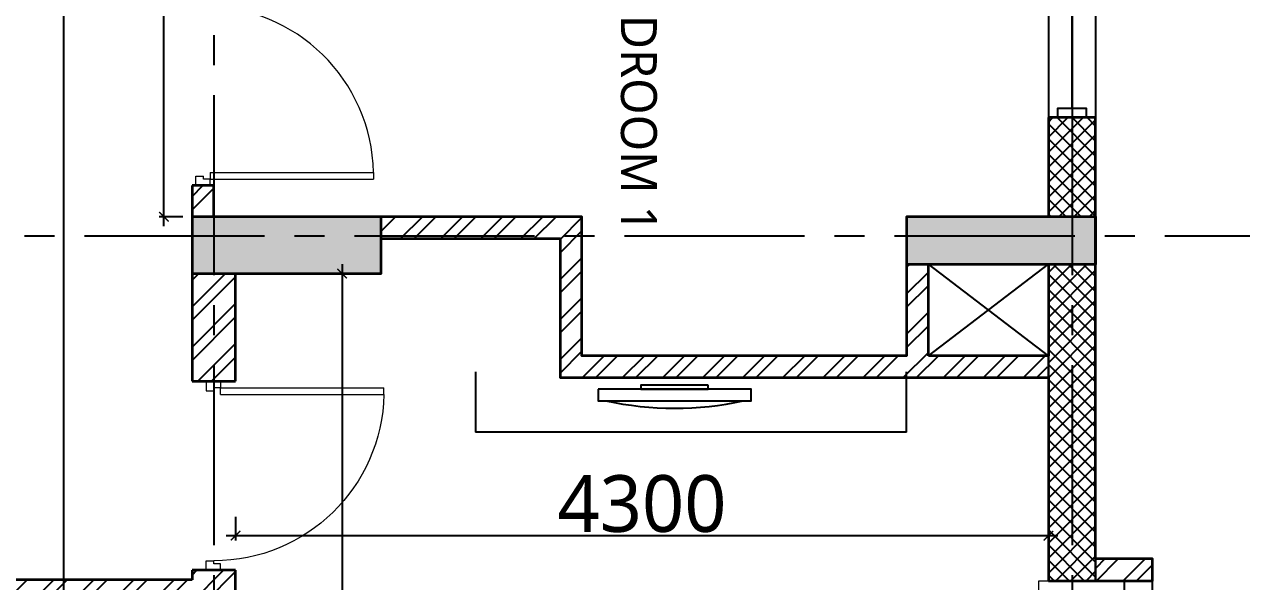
# Model space of a CAD drawing. Header units: millimetres. Extents: x -2409243 to -2334937, y -643723 to -441957.
# Drawn here: x -2384066 to -2377626, y -547987 to -545039 of the extents above; entities that cross this region are included whole.
import ezdxf

# ---------------------------------------------------------------- set-up
doc = ezdxf.new("R2010")
doc.units = ezdxf.units.MM
doc.header["$MEASUREMENT"] = 0
doc.header["$PDMODE"] = 67
doc.linetypes.add('CENTER2', pattern=[28.575, 19.05, -3.175, 3.175, -3.175])
for name, color, linetype in [('A-Anno-Grid Lines', 154, 'Continuous'), ('A-Railing', 4, 'Continuous'), ('A-Wall Patt', 8, 'Continuous'), ('A-Window', 4, 'Continuous'), ('S-Conc Patt', 9, 'Continuous'), ('TAGS', 7, 'Continuous')]:
    doc.layers.add(name, color=color, linetype=linetype)
for name, color, linetype, lineweight in [('A-Detail Lines', 8, 'Continuous', 25), ('A-Door', 4, 'Continuous', 9), ('A-DTLS-Elevation', 4, 'Continuous', 25), ('A-Wall Ele', 3, 'Continuous', 20), ('A-Wall Sec', 1, 'Continuous', 30), ('S-Concrete', 40, 'Continuous', 30)]:
    doc.layers.add(name, color=color, linetype=linetype, lineweight=lineweight)
doc.layers.add('I-Furniture', color=7, linetype='Continuous', lineweight=25, true_color=0xd17000)
doc.styles.get("Standard").update_dxf_attribs({"font": 'trebuc.ttf'})
doc.dimstyles.new('IIITD_WD_M @ 50', dxfattribs={"dimscale": 50, "dimtxt": 1.5, "dimasz": 1, "dimexe": 0.5, "dimexo": 0.25, "dimgap": 0.3, "dimtad": 1, "dimdec": 0, "dimrnd": 1, "dimzin": 0, "dimdsep": 46, "dimtxsty": 'Standard', "dimblk": 'ARCHTICK', "dimcen": 0.2, "dimdle": 1, "dimclrd": 1, "dimclre": 1, "dimclrt": 5, "dimadec": 0, "dimazin": 0, "dimtfac": 1, "dimtdec": 0, "dimtofl": 0, "dimtmove": 0, "dimatfit": 0, "dimfxl": 2, "dimfxlon": 1, "dimtolj": 1, "dimtzin": 0, "dimlwd": -1, "dimlwe": -1, "dimarcsym": 0})
pattern_1 = [(225, (-1525842.595, -758873.084), (39.7747564, -39.7747564), []), (315, (-1525842.595, -758873.084), (39.7747564, 39.7747564), [])]

# ---------------------------------------------------------------- blocks, each defined once
blk = doc.blocks.new('Cols Residences')
at = {"layer": 'S-Conc Patt'}
for points in [[(-15271.6, -17649.3), (-15271.6, -18649.3), (-14971.6, -18649.3), (-14971.6, -17649.3)], [(-15221.6, -21429.3), (-15221.6, -22429.3), (-14971.6, -22429.3), (-14971.6, -21429.3)]]:
    blk.add_hatch(color=256, dxfattribs=at).paths.add_polyline_path(points)
at = {"layer": 'S-Concrete', "lineweight": 35}
for points in [[(-15271.6, -17649.3), (-15271.6, -18649.3), (-14971.6, -18649.3), (-14971.6, -17649.3)], [(-15221.6, -21429.3), (-15221.6, -22429.3), (-14971.6, -22429.3), (-14971.6, -21429.3)]]:
    blk.add_lwpolyline(points, close=True, dxfattribs=at)
blk = doc.blocks.new('Win 2000 @ 300W')
at = {"layer": 'A-Window', "color": 2, "lineweight": 30}
blk.add_line((1950, -125), (50, -125), dxfattribs=at)
at = {"layer": 'A-Window'}
for points in [[(2000, 0), (0, 0)], [(0, -50), (50, -50), (50, -200), (0, -200)], [(2000, -50), (1950, -50), (1950, -200), (2000, -200)], [(2000, -250), (0, -250)]]:
    blk.add_lwpolyline(points, dxfattribs=at)
blk = doc.blocks.new('Bay Win Rec')
at = {"layer": 'A-Wall Ele'}
for points in [[(27369.7, -13729.3), (29369.7, -13729.3)], [(27369.7, -13729.3), (27369.7, -13779.3)], [(29369.7, -13729.3), (29369.7, -13779.3)]]:
    blk.add_lwpolyline(points, dxfattribs=at)
at = {"layer": 'A-Window'}
for p, q in [((27444.7, -14179.3), (29294.7, -14179.3)), ((27444.7, -14329.3), (29294.7, -14329.3))]:
    blk.add_line(p, q, dxfattribs=at)
at = {"layer": 'A-Window', "color": 2, "lineweight": 30}
blk.add_line((29294.7, -14254.3), (27444.7, -14254.3), dxfattribs=at)
at = {"layer": 'A-Window'}
for points in [[(27369.7, -14179.3), (27444.7, -14179.3), (27444.7, -14329.3), (27369.7, -14329.3)], [(29369.7, -14179.3), (29294.7, -14179.3), (29294.7, -14329.3), (29369.7, -14329.3)]]:
    blk.add_lwpolyline(points, dxfattribs=at)
blk = doc.blocks.new('ABL_Door_S - 1000 x 2100-11-3 Second Floor Lvl')
at = {"layer": 'A-Door', "color": 5}
for p, q in [((-500, 37.5), (-450, 37.5)), ((-500, -37.5), (-500, 37.5)), ((-450, 37.5), (-450, -2.5)), ((450, 37.5), (450, -2.5)), ((500, 37.5), (450, 37.5)), ((500, -37.5), (500, 37.5)), ((-500, -37.5), (-465, -37.5)), ((-465, -2.5), (-450, -2.5)), ((-465, -37.5), (-465, -2.5)), ((-430, -37.5), (-465, -37.5)), ((465, -2.5), (450, -2.5)), ((465, -37.5), (465, -2.5)), ((500, -37.5), (465, -37.5))]:
    blk.add_line(p, q, dxfattribs=at)
at = {"layer": 'A-Door', "color": 5, "lineweight": 18}
for p, q in [((-465, -37.5), (-465, -902.4)), ((-430, -37.5), (-430, -902.4)), ((-430, -902.4), (-465, -902.4))]:
    blk.add_line(p, q, dxfattribs=at)
at = {"layer": 'A-Door'}
blk.add_arc((-450, -2.5), 900, 271.27334, 0, dxfattribs=at)
blk = doc.blocks.new('Grid Residences')
at = {"layer": 'A-Anno-Grid Lines', "linetype": 'CENTER2', "ltscale": 50}
for p, q in [((-15071.6, 2923), (-15071.6, -27704.4)), ((12818.2, -17764.3), (-37818, -17764.3)), ((12818.2, -22304.3), (-37818, -22304.3))]:
    blk.add_line(p, q, dxfattribs=at)
blk = doc.blocks.new('s6')
at = {"layer": 'A-Detail Lines'}
for p, q in [((-35585, 50831.6), (-35100, 50196.6)), ((-35585, 50196.6), (-35100, 50831.6))]:
    blk.add_line(p, q, dxfattribs=at)
blk = doc.blocks.new('A$C52E23077')
at = {"layer": 'I-Furniture'}
blk.add_lwpolyline([(23.2, -582.9), (84.6, -582.9), (84.6, 227), (23.2, 227)], close=True, dxfattribs=at)
at = {"layer": 'I-Furniture', "linetype": 'ByBlock'}
blk.add_lwpolyline([(2.6, 0.4), (2.3, -356.2), (23.2, -356.2), (23.5, 0.4)], close=True, dxfattribs=at)
blk.add_arc((-1595.4, -176.6), 1719.1, 347.75989, 12.15087, dxfattribs=at)
blk = doc.blocks.new('_ArchTick')
at = {"color": 0, "linetype": 'ByBlock', "const_width": 0.15}
blk.add_lwpolyline([(-0.5, -0.5), (0.5, 0.5)], dxfattribs=at)
blk = doc.blocks.new('*D702')
at = {"layer": 'A-Railing', "color": 1}
for p, q in [((-2383859.3, -536207.2), (-2383859.3, -551107.2)), ((-2383759.3, -536257.2), (-2383884.3, -536257.2)), ((-2383759.3, -551057.2), (-2383884.3, -551057.2))]:
    blk.add_line(p, q, dxfattribs=at)
at = {"layer": 'Defpoints', "color": 0}
for p in [(-2383063.2, -536257.2), (-2383859.3, -551057.2), (-2383063.2, -551057.2)]:
    blk.add_point(p, dxfattribs=at)
at = {"layer": 'A-Railing', "color": 1, "xscale": 50, "yscale": 50, "zscale": 50}
for p, rotation in [((-2383859.3, -536257.2), 90), ((-2383859.3, -551057.2), 270)]:
    blk.add_blockref('_ArchTick', p, dxfattribs=dict(at, rotation=rotation))
at = {"layer": 'A-Railing', "color": 5, "insert": (-2384026.9, -543657.2), "char_height": 300, "attachment_point": 5, "rotation": 90}
blk.add_mtext('\\A1;14800', dxfattribs=at)
blk = doc.blocks.new('*D730')
at = {"layer": 'A-Railing', "color": 1}
for p, q in [((-2375558.3, -535957.2), (-2375558.3, -551222.2)), ((-2375658.3, -536007.2), (-2375533.3, -536007.2)), ((-2375658.3, -551172.2), (-2375533.3, -551172.2))]:
    blk.add_line(p, q, dxfattribs=at)
at = {"layer": 'Defpoints', "color": 0}
for p in [(-2378523.2, -536007.2), (-2378523.2, -551172.2), (-2375558.3, -551172.2)]:
    blk.add_point(p, dxfattribs=at)
at = {"layer": 'A-Railing', "color": 1, "xscale": 50, "yscale": 50, "zscale": 50}
for p, rotation in [((-2375558.3, -536007.2), 90), ((-2375558.3, -551172.2), 270)]:
    blk.add_blockref('_ArchTick', p, dxfattribs=dict(at, rotation=rotation))
at = {"layer": 'A-Railing', "color": 5, "insert": (-2375726.5, -543589.7), "char_height": 300, "attachment_point": 5, "rotation": 90}
blk.add_mtext('\\A1;15165', dxfattribs=at)
blk = doc.blocks.new('*D775')
at = {"layer": 'A-Railing', "color": 1}
for p, q in [((-2383327.7, -546107.2), (-2383327.7, -542842.2)), ((-2383227.7, -542892.2), (-2383352.7, -542892.2)), ((-2383227.7, -546057.2), (-2383352.7, -546057.2))]:
    blk.add_line(p, q, dxfattribs=at)
at = {"layer": 'Defpoints', "color": 0}
for p in [(-2383327.7, -542892.2), (-2383178.2, -542892.2), (-2383178.2, -546057.2)]:
    blk.add_point(p, dxfattribs=at)
at = {"layer": 'A-Railing', "color": 1, "xscale": 50, "yscale": 50, "zscale": 50}
for p, rotation in [((-2383327.7, -542892.2), 90), ((-2383327.7, -546057.2), 270)]:
    blk.add_blockref('_ArchTick', p, dxfattribs=dict(at, rotation=rotation))
at = {"layer": 'A-Railing', "color": 5, "insert": (-2383495.8, -544474.7), "char_height": 300, "attachment_point": 5, "rotation": 90}
blk.add_mtext('\\A1;3165', dxfattribs=at)
blk = doc.blocks.new('*D776')
at = {"layer": 'A-Railing', "color": 1}
for p, q in [((-2382484.7, -546357.2), (-2382359.7, -546357.2)), ((-2382384.7, -546307.2), (-2382384.7, -551107.2)), ((-2382484.7, -551057.2), (-2382359.7, -551057.2))]:
    blk.add_line(p, q, dxfattribs=at)
at = {"layer": 'Defpoints', "color": 0}
for p in [(-2382948.2, -546357.2), (-2382948.2, -551057.2), (-2382384.7, -551057.2)]:
    blk.add_point(p, dxfattribs=at)
at = {"layer": 'A-Railing', "color": 1, "xscale": 50, "yscale": 50, "zscale": 50}
for p, rotation in [((-2382384.7, -546357.2), 90), ((-2382384.7, -551057.2), 270)]:
    blk.add_blockref('_ArchTick', p, dxfattribs=dict(at, rotation=rotation))
at = {"layer": 'A-Railing', "color": 5, "insert": (-2382552.3, -548707.2), "char_height": 300, "attachment_point": 5, "rotation": 90}
blk.add_mtext('\\A1;4700', dxfattribs=at)
blk = doc.blocks.new('*D777')
at = {"layer": 'A-Railing', "color": 1}
for p, q in [((-2382948.2, -547643.8), (-2382948.2, -547768.8)), ((-2378648.2, -547643.8), (-2378648.2, -547768.8)), ((-2382998.2, -547743.8), (-2378598.2, -547743.8))]:
    blk.add_line(p, q, dxfattribs=at)
at = {"layer": 'Defpoints', "color": 0}
for p in [(-2382948.2, -546927.2), (-2378648.2, -546927.2), (-2378648.2, -547743.8)]:
    blk.add_point(p, dxfattribs=at)
at = {"layer": 'A-Railing', "color": 1, "xscale": 50, "yscale": 50, "zscale": 50, "rotation": 180}
blk.add_blockref('_ArchTick', (-2382948.2, -547743.8), dxfattribs=at)
at = {"layer": 'A-Railing', "color": 1, "xscale": 50, "yscale": 50, "zscale": 50}
blk.add_blockref('_ArchTick', (-2378648.2, -547743.8), dxfattribs=at)
at = {"layer": 'A-Railing', "color": 5, "insert": (-2380798.2, -547576.2), "char_height": 300, "attachment_point": 5}
blk.add_mtext('\\A1;4300', dxfattribs=at)

msp = doc.modelspace()

# ---------------------------------------------------------------- hatches: boundary and pattern name
at = {"layer": 'A-Wall Patt'}
h = msp.add_hatch(dxfattribs=at)
h.set_pattern_fill('ANSI37', color=256, scale=450, angle=180, style=0)
h.set_pattern_definition(pattern_1)
h.paths.add_polyline_path([(-2378398.2, -545532.2), (-2378648.2, -545532.2), (-2378648.2, -546057.2), (-2378398.2, -546057.2)])
h = msp.add_hatch(dxfattribs=at)
h.set_pattern_fill('ANSI32', color=256, scale=400, style=0)
h.set_pattern_definition([(45, (-2454827.63, -549080.13), (-106.06602, 106.06602), []), (45, (-2454756.92, -549080.13), (-106.06602, 106.06602), [])])
h.paths.add_polyline_path([(-2383063.2, -546057.2), (-2383063.2, -545892.2), (-2383178.2, -545892.2), (-2383178.2, -546057.2)])
h = msp.add_hatch(dxfattribs=at)
h.set_pattern_fill('ANSI32', color=256, scale=400, style=0)
h.set_pattern_definition([(45, (-1525842.6, -758873.08), (-106.066017, 106.066017), []), (45, (-1525771.88, -758873.08), (-106.066017, 106.066017), [])])
h.paths.add_polyline_path([(-2378652.2, -546907.2), (-2378652.2, -546792.2), (-2379283.2, -546792.2), (-2379283.2, -546307.2), (-2379398.2, -546307.2), (-2379398.2, -546792.2), (-2381115.7, -546792.2), (-2381115.7, -546057.2), (-2382178.2, -546057.2), (-2382178.2, -546172.2), (-2381230.7, -546172.2), (-2381230.7, -546907.2)])
h = msp.add_hatch(dxfattribs=at)
h.set_pattern_fill('ANSI32', color=256, scale=400, style=0)
h.set_pattern_definition([(45, (-2378479.17, -546713.89), (-106.066, 106.066), []), (45, (-2378408.46, -546713.89), (-106.066, 106.066), [])])
h.paths.add_polyline_path([(-2382948.2, -546357.2), (-2383178.2, -546357.2), (-2383178.2, -546927.2), (-2382948.2, -546927.2)])
h = msp.add_hatch(dxfattribs=at)
h.set_pattern_fill('ANSI37', color=256, scale=450, angle=180, style=0)
h.set_pattern_definition(pattern_1)
h.paths.add_polyline_path([(-2378648.2, -546307.2), (-2378648.2, -547982.2), (-2378398.2, -547982.2), (-2378398.2, -546307.2)])
h = msp.add_hatch(dxfattribs=at)
h.set_pattern_fill('ANSI32', color=256, scale=400, style=0)
h.set_pattern_definition([(45, (-1525842.6, -758990.58), (-106.066017, 106.066017), []), (45, (-1525771.88, -758990.58), (-106.066017, 106.066017), [])])
h.paths.add_polyline_path([(-2378394.2, -547867.2), (-2378394.2, -547982.2), (-2378098.2, -547982.2), (-2378098.2, -547867.2)])
h = msp.add_hatch(dxfattribs=at)
h.set_pattern_fill('ANSI32', color=256, scale=400, style=0)
h.set_pattern_definition([(45, (-1562995.87, -758873.08), (-106.066017, 106.066017), []), (45, (-1562925.16, -758873.08), (-106.066017, 106.066017), [])])
h.paths.add_polyline_path([(-2384678.2, -551056.2), (-2384563.2, -551056.2), (-2384563.2, -548092.2), (-2383063.2, -548092.2), (-2383063.2, -548967.2), (-2382948.2, -548967.2), (-2382948.2, -547927.2), (-2383178.2, -547927.2), (-2383178.2, -547977.2), (-2384448.2, -547977.2), (-2384448.2, -547927.2), (-2384678.2, -547927.2)])

# ---------------------------------------------------------------- linework, layer by layer
at = {"layer": 'A-Wall Sec', "lineweight": 35}
for p, q in [((-2378398.2, -545532.2), (-2378648.2, -545532.2)), ((-2378648.2, -545532.2), (-2378648.2, -546057.2)), ((-2378398.2, -545532.2), (-2378648.2, -545532.2)), ((-2378648.2, -545532.2), (-2378648.2, -546057.2)), ((-2378398.2, -546057.2), (-2378398.2, -545532.2)), ((-2378398.2, -546057.2), (-2378398.2, -545532.2)), ((-2383063.2, -545892.2), (-2383178.2, -545892.2)), ((-2383178.2, -545892.2), (-2383178.2, -546057.2)), ((-2383063.2, -545892.2), (-2383178.2, -545892.2)), ((-2383178.2, -545892.2), (-2383178.2, -546057.2)), ((-2383063.2, -546057.2), (-2383063.2, -545892.2)), ((-2383063.2, -546057.2), (-2383063.2, -545892.2)), ((-2383178.2, -546357.2), (-2383178.2, -546927.2)), ((-2383178.2, -546357.2), (-2383178.2, -546927.2)), ((-2382948.2, -546927.2), (-2382948.2, -546357.2)), ((-2382948.2, -546927.2), (-2382948.2, -546357.2)), ((-2379283.2, -546792.2), (-2379283.2, -546307.2)), ((-2379283.2, -546792.2), (-2379283.2, -546307.2)), ((-2378648.2, -546307.2), (-2378648.2, -546792.2)), ((-2378648.2, -546307.2), (-2378648.2, -546792.2)), ((-2378398.2, -547867.2), (-2378398.2, -546307.2)), ((-2378398.2, -547867.2), (-2378398.2, -546307.2)), ((-2378648.2, -546792.2), (-2379283.2, -546792.2)), ((-2378648.2, -546792.2), (-2379283.2, -546792.2)), ((-2383178.2, -546927.2), (-2382948.2, -546927.2)), ((-2383178.2, -546927.2), (-2382948.2, -546927.2)), ((-2378648.2, -546907.2), (-2378648.2, -547982.2)), ((-2378648.2, -546907.2), (-2378648.2, -547982.2)), ((-2383178.2, -547927.2), (-2383178.2, -547977.2)), ((-2382948.2, -547927.2), (-2383178.2, -547927.2)), ((-2383178.2, -547927.2), (-2383178.2, -547977.2)), ((-2382948.2, -547927.2), (-2383178.2, -547927.2)), ((-2382948.2, -548034.7), (-2382948.2, -547927.2)), ((-2382948.2, -548034.7), (-2382948.2, -547927.2)), ((-2383178.2, -547977.2), (-2384448.2, -547977.2)), ((-2383178.2, -547977.2), (-2384448.2, -547977.2)), ((-2378648.2, -547982.2), (-2378398.2, -547982.2)), ((-2378648.2, -547982.2), (-2378398.2, -547982.2))]:
    msp.add_line(p, q, dxfattribs=at)
at = {"layer": 'A-Wall Sec'}
for p, q in [((-2378648.2, -546792.2), (-2378648.2, -546907.2)), ((-2378648.2, -546792.2), (-2378648.2, -546907.2)), ((-2378398.2, -547867.2), (-2378398.2, -547982.2)), ((-2378398.2, -547867.2), (-2378398.2, -547982.2))]:
    msp.add_line(p, q, dxfattribs=at)
at = {"layer": 'A-Wall Sec', "lineweight": 35}
for points in [[(-2379398.2, -546307.2), (-2379398.2, -546792.2), (-2381115.7, -546792.2), (-2381115.7, -546057.2), (-2382178.2, -546057.2)], [(-2379398.2, -546307.2), (-2379398.2, -546792.2), (-2381115.7, -546792.2), (-2381115.7, -546057.2), (-2382178.2, -546057.2)], [(-2382178.2, -546172.2), (-2381230.7, -546172.2), (-2381230.7, -546907.2), (-2378648.2, -546907.2)], [(-2382178.2, -546172.2), (-2381230.7, -546172.2), (-2381230.7, -546907.2), (-2378648.2, -546907.2)], [(-2378398.2, -547982.2), (-2378098.2, -547982.2), (-2378098.2, -547867.2), (-2378398.2, -547867.2)], [(-2378398.2, -547982.2), (-2378098.2, -547982.2), (-2378098.2, -547867.2), (-2378398.2, -547867.2)]]:
    msp.add_lwpolyline(points, dxfattribs=at)
at = {"layer": 'I-Furniture'}
for p, q in [((-2381678.2, -546877.2), (-2381678.2, -547197.2)), ((-2379398.2, -547197.2), (-2379398.2, -546877.2)), ((-2379398.2, -547197.2), (-2381678.2, -547197.2))]:
    msp.add_line(p, q, dxfattribs=at)
at = {"layer": 'S-Concrete', "lineweight": 35}
for points in [[(-2383178.2, -546357.2), (-2382178.2, -546357.2), (-2382178.2, -546057.2), (-2383178.2, -546057.2)], [(-2379398.2, -546307.2), (-2378398.2, -546307.2), (-2378398.2, -546057.2), (-2379398.2, -546057.2)]]:
    msp.add_lwpolyline(points, close=True, dxfattribs=at)

# ---------------------------------------------------------------- block references
at = {"layer": 'A-Anno-Grid Lines', "rotation": 90}
for name, p in [('Grid Residences', (-2400827.4, -531085.6)), ('Win 2000 @ 300W', (-2378648.2, -545532.2)), ('Win 2000 @ 300W', (-2378648.2, -545532.2))]:
    msp.add_blockref(name, p, dxfattribs=at)
at = {"layer": 'A-Detail Lines', "rotation": 90}
msp.add_blockref('s6', (-2328451.6, -511207.2), dxfattribs=at)
msp.add_blockref('s6', (-2328451.6, -511207.2), dxfattribs=at)
at = {"layer": 'A-Door', "rotation": 90}
msp.add_blockref('ABL_Door_S - 1000 x 2100-11-3 Second Floor Lvl', (-2383120.7, -545392.2), dxfattribs=at)
msp.add_blockref('ABL_Door_S - 1000 x 2100-11-3 Second Floor Lvl', (-2383120.7, -545392.2), dxfattribs=at)
at = {"layer": 'A-Door', "xscale": -1, "rotation": 90}
msp.add_blockref('ABL_Door_S - 1000 x 2100-11-3 Second Floor Lvl', (-2383065.7, -547427.2), dxfattribs=at)
msp.add_blockref('ABL_Door_S - 1000 x 2100-11-3 Second Floor Lvl', (-2383065.7, -547427.2), dxfattribs=at)
at = {"layer": 'A-DTLS-Elevation', "rotation": 90}
msp.add_blockref('Win 2000 @ 300W', (-2378648.2, -545532.2), dxfattribs=at)
at = {"layer": 'A-Wall Ele', "rotation": 90}
msp.add_blockref('Bay Win Rec', (-2392427.4, -577351.9), dxfattribs=at)
msp.add_blockref('Bay Win Rec', (-2392427.4, -577351.9), dxfattribs=at)
at = {"layer": 'I-Furniture', "rotation": 270}
msp.add_blockref('A$C52E23077', (-2380447.9, -546946.1), dxfattribs=at)
at = {"layer": 'S-Concrete', "rotation": 90}
msp.add_blockref('Cols Residences', (-2400827.4, -531085.6), dxfattribs=at)

# ---------------------------------------------------------------- texts
at = {"layer": 'TAGS'}
msp.add_text('BEDROOM 1', height=189.95, rotation=270, dxfattribs=at).set_placement((-2380909.6, -544690.5))

# ---------------------------------------------------------------- dimensions: what is measured, and where the dimension line sits
at = {"layer": 'A-Railing'}
for base, p1, p2, picture, middle in [((-2375558.3, -551172.2), (-2378523.2, -536007.2), (-2378523.2, -551172.2), '*D730', (-2375726.5, -543589.7)), ((-2383859.3, -551057.2), (-2383063.2, -536257.2), (-2383063.2, -551057.2), '*D702', (-2384026.9, -543657.2)), ((-2383327.7, -542892.2), (-2383178.2, -546057.2), (-2383178.2, -542892.2), '*D775', (-2383495.8, -544474.7)), ((-2382384.7, -551057.2), (-2382948.2, -546357.2), (-2382948.2, -551057.2), '*D776', (-2382552.3, -548707.2))]:
    dim = msp.add_linear_dim(base=base, p1=p1, p2=p2, angle=90, dimstyle='IIITD_WD_M @ 50', override={"dimtxt": 6, "dimarcsym": 1}, dxfattribs=at)
    dim.commit()
    dim.dimension.update_dxf_attribs({"geometry": picture, "text_midpoint": middle})
dim = msp.add_linear_dim(base=(-2378648.2, -547743.8), p1=(-2382948.2, -546927.2), p2=(-2378648.2, -546927.2), dimstyle='IIITD_WD_M @ 50', override={"dimtxt": 6, "dimarcsym": 1}, dxfattribs=at)
dim.commit()
dim.dimension.update_dxf_attribs({"geometry": '*D777', "text_midpoint": (-2380798.2, -547576.2)})

doc.saveas('drawing.dxf')
